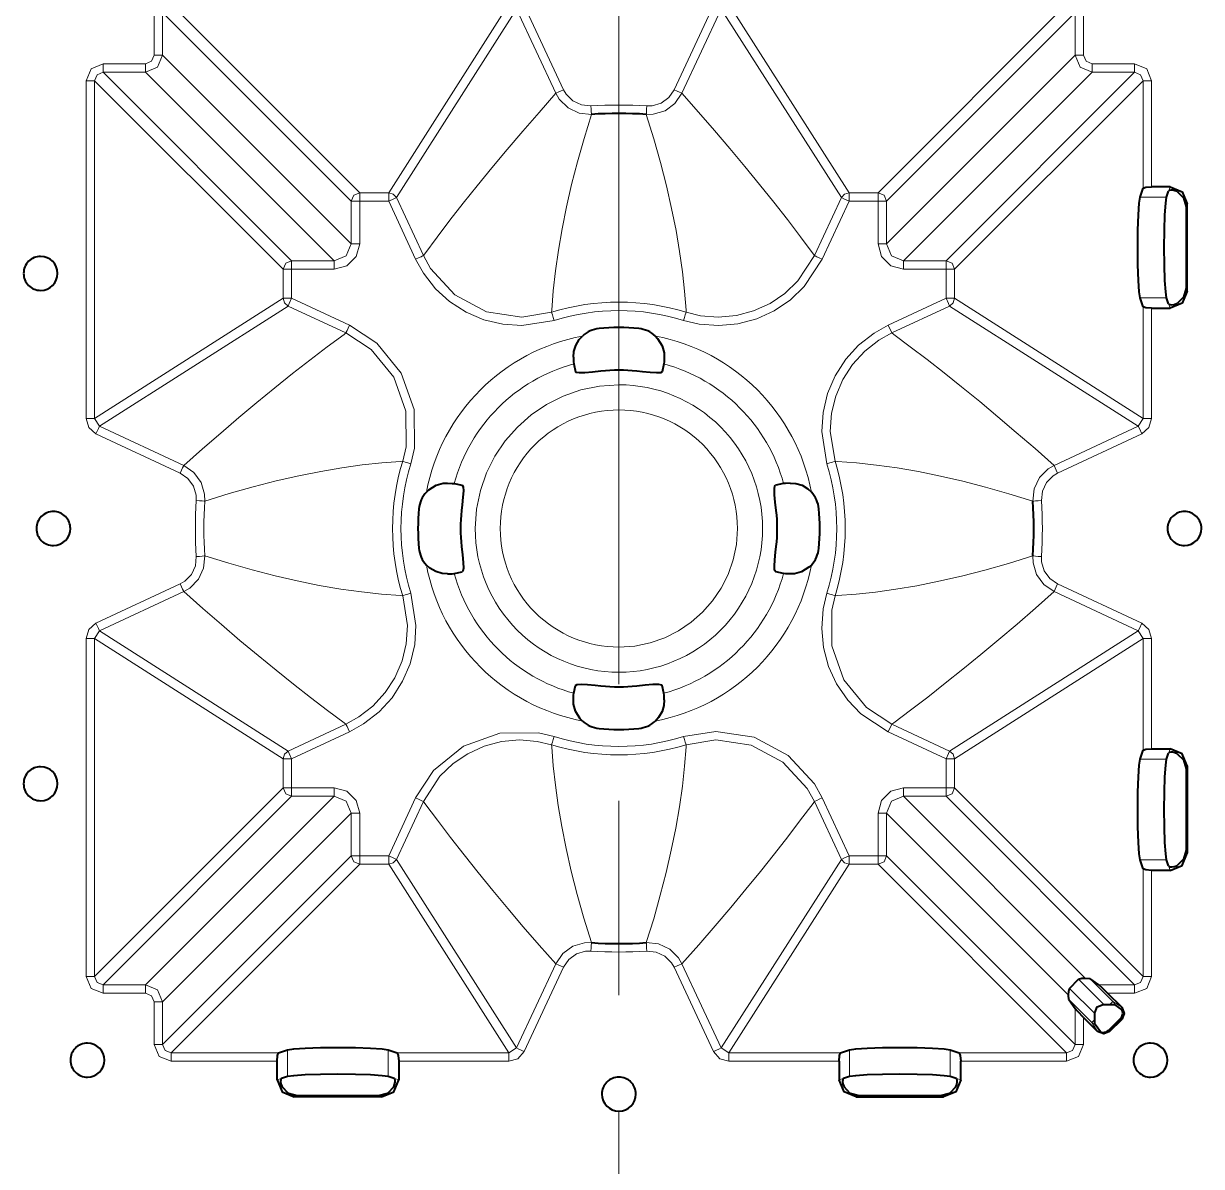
# Model space of a CAD drawing. Header units: millimetres. Extents: x 0 to 2941, y -405 to 1422.
# Drawn here: x 551.6 to 690.1, y 273.2 to 407.6 of the extents above; entities that cross this region are included whole.
import ezdxf

# ---------------------------------------------------------------- set-up
doc = ezdxf.new("R2010")
doc.units = ezdxf.units.MM
doc.layers.add('FINE', color=9, linetype='Continuous')
doc.layers.add('OUTLINE', color=7, linetype='Continuous')

msp = doc.modelspace()

# ---------------------------------------------------------------- linework, layer by layer
at = {"layer": 'FINE', "lineweight": 9}
for p, q in [((621.57, 467.03), (621.57, 329.89)), ((567.92, 408.84), (590.09, 386.67)), ((591.09, 387.67), (568.92, 409.84)), ((609.53, 409.26), (614.15, 399.36)), ((615.05, 399.78), (610.44, 409.68)), ((628.98, 399.36), (633.6, 409.26)), ((633.6, 409.26), (647.73, 387.09)), ((648.63, 387.67), (634.51, 409.84)), ((674.21, 409.84), (652.04, 387.67)), ((653.04, 386.67), (675.21, 408.84)), ((676.21, 403.83), (676.21, 408.84)), ((675.21, 403.83), (653.04, 381.66)), ((565.92, 402.84), (560.92, 402.84)), ((583.09, 379.66), (560.92, 401.84)), ((560.92, 401.84), (565.92, 401.84)), ((565.92, 401.84), (588.1, 379.66)), ((655.04, 379.66), (677.21, 401.84)), ((682.21, 401.84), (660.04, 379.66)), ((682.21, 402.84), (677.21, 402.84)), ((677.21, 401.84), (682.21, 401.84)), ((558.92, 400.84), (558.92, 361.13)), ((559.92, 400.84), (582.09, 378.67)), ((559.92, 361.13), (559.92, 400.84)), ((661.04, 378.67), (683.21, 400.84)), ((683.21, 400.84), (683.21, 388.22)), ((684.21, 388.38), (684.21, 400.84)), ((686.23, 387.9), (686.39, 388.38)), ((590.09, 381.66), (590.09, 386.67)), ((591.09, 387.67), (594.5, 387.67)), ((595.41, 387.09), (598.58, 380.28)), ((644.56, 380.28), (647.73, 387.09)), ((648.63, 386.67), (645.46, 379.86)), ((648.63, 387.67), (652.04, 387.67)), ((652.04, 386.67), (648.63, 386.67)), ((652.04, 381.66), (652.04, 386.67)), ((653.04, 386.67), (653.04, 381.66)), ((682.86, 387.14), (685.97, 387.14)), ((688.37, 386.37), (688.26, 386.02)), ((583.09, 379.66), (588.1, 379.66)), ((598.58, 380.28), (598.74, 380.5)), ((644.4, 380.5), (644.56, 380.28)), ((655.04, 379.66), (660.04, 379.66)), ((582.09, 375.26), (582.09, 378.67)), ((588.1, 378.67), (583.09, 378.67)), ((661.04, 378.67), (661.04, 375.26)), ((688.26, 376.44), (688.37, 376.09)), ((582.09, 375.26), (559.92, 361.13)), ((560.5, 360.23), (582.67, 374.35)), ((589.47, 371.18), (582.67, 374.35)), ((653.24, 372.08), (660.04, 375.26)), ((660.46, 374.35), (682.64, 360.23)), ((683.21, 361.13), (661.04, 375.26)), ((685.97, 375.32), (682.86, 375.32)), ((683.21, 374.25), (683.21, 361.13)), ((684.21, 361.13), (684.21, 374.08)), ((686.39, 374.08), (686.23, 374.56)), ((613.68, 373.86), (613.66, 373.61)), ((629.47, 373.61), (629.46, 373.86)), ((589.26, 371.02), (589.47, 371.18)), ((653.66, 371.18), (653.88, 371.02)), ((560.5, 360.23), (559.92, 361.13)), ((570.4, 355.61), (560.5, 360.23)), ((682.64, 360.23), (672.73, 355.61)), ((683.21, 361.13), (682.64, 360.23)), ((673.16, 354.7), (683.06, 359.32)), ((596.15, 356.09), (595.9, 356.08)), ((647.24, 356.08), (646.99, 356.09)), ((569.98, 341.68), (560.07, 337.06)), ((560.5, 336.15), (570.4, 340.77)), ((595.9, 340.3), (596.15, 340.29)), ((646.99, 340.29), (647.24, 340.3)), ((559.92, 335.25), (560.5, 336.15)), ((559.92, 335.25), (582.09, 321.12)), ((559.92, 295.54), (559.92, 335.25)), ((582.67, 322.03), (560.5, 336.15)), ((661.04, 321.12), (683.21, 335.25)), ((683.21, 335.25), (683.21, 322.13)), ((684.21, 322.3), (684.21, 335.25)), ((582.67, 322.03), (589.47, 325.2)), ((589.89, 324.3), (583.09, 321.12)), ((589.47, 325.2), (589.26, 325.36)), ((660.04, 321.12), (653.24, 324.3)), ((653.88, 325.36), (653.66, 325.2)), ((653.66, 325.2), (660.46, 322.03)), ((613.66, 322.77), (613.68, 322.52)), ((629.46, 322.52), (629.47, 322.77)), ((686.39, 322.3), (686.23, 321.82)), ((582.09, 317.71), (582.09, 321.12)), ((661.04, 321.12), (661.04, 317.71)), ((685.97, 321.06), (682.86, 321.06)), ((688.26, 319.94), (688.37, 320.29)), ((582.09, 317.71), (559.92, 295.54)), ((560.92, 294.54), (583.09, 316.72)), ((588.1, 316.72), (565.92, 294.54)), ((588.1, 316.72), (583.09, 316.72)), ((598.58, 316.1), (595.41, 309.29)), ((598.74, 315.88), (598.58, 316.1)), ((621.57, 316.17), (621.57, 293.31)), ((644.56, 316.1), (644.4, 315.88)), ((647.73, 309.29), (644.56, 316.1)), ((645.46, 316.52), (648.63, 309.71)), ((660.04, 316.72), (655.04, 316.72)), ((676.41, 295.34), (655.04, 316.72)), ((660.04, 316.72), (682.21, 294.54)), ((567.92, 292.55), (590.09, 314.72)), ((590.09, 309.71), (590.09, 314.72)), ((652.04, 309.71), (652.04, 314.72)), ((653.04, 314.72), (674.42, 293.34)), ((653.04, 314.72), (653.04, 309.71)), ((688.37, 310.01), (688.26, 310.36)), ((590.09, 309.71), (567.92, 287.54)), ((647.73, 309.29), (633.6, 287.12)), ((648.63, 309.71), (652.04, 309.71)), ((675.21, 287.54), (653.04, 309.71)), ((682.86, 309.24), (685.97, 309.24)), ((568.92, 286.54), (591.09, 308.72)), ((594.5, 308.72), (591.09, 308.72)), ((594.5, 308.72), (608.63, 286.54)), ((634.51, 286.54), (648.63, 308.72)), ((652.04, 308.72), (648.63, 308.72)), ((652.04, 308.72), (674.21, 286.54)), ((683.21, 308.17), (683.21, 295.54)), ((684.21, 295.54), (684.21, 308)), ((686.23, 308.48), (686.39, 308)), ((610.44, 286.7), (615.05, 296.6)), ((633.6, 287.12), (628.98, 297.02)), ((678.58, 292.24), (675.63, 295.2)), ((565.92, 294.54), (560.92, 294.54)), ((674.56, 294.13), (677.52, 291.17)), ((682.21, 294.54), (678.02, 294.54)), ((567.92, 287.54), (567.92, 292.55)), ((677.16, 290.11), (674.46, 292.81)), ((679.04, 293.55), (682.21, 293.55)), ((679.65, 292.59), (680.69, 291.9)), ((675.21, 291.74), (675.21, 287.54)), ((676.21, 287.54), (676.21, 290.72)), ((677.86, 289.07), (677.16, 290.11)), ((680.69, 290.48), (680.54, 290.58)), ((679.17, 289.22), (679.27, 289.07)), ((582.62, 286.9), (582.62, 283.79)), ((594.43, 283.79), (594.43, 286.9)), ((634.51, 286.54), (633.6, 287.12)), ((648.7, 283.79), (648.7, 286.9)), ((660.52, 286.9), (660.52, 283.79)), ((581.54, 286.54), (568.92, 286.54)), ((568.92, 285.55), (581.38, 285.55)), ((608.63, 286.54), (595.51, 286.54)), ((595.68, 285.55), (608.63, 285.55)), ((647.62, 286.54), (634.51, 286.54)), ((634.51, 285.55), (647.46, 285.55)), ((674.21, 286.54), (661.59, 286.54)), ((581.86, 283.53), (581.38, 283.37)), ((595.68, 283.37), (595.19, 283.53)), ((647.46, 283.37), (647.94, 283.53)), ((661.27, 283.53), (661.76, 283.37)), ((583.39, 281.39), (583.74, 281.5)), ((593.31, 281.5), (593.67, 281.39)), ((649.82, 281.5), (649.47, 281.39)), ((659.75, 281.39), (659.39, 281.5)), ((621.57, 279.6), (621.57, 256.74))]:
    msp.add_line(p, q, dxfattribs=at)
for points in [[(566.92, 408.84), (566.92, 403.83), (566.63, 403.13), (565.92, 402.84)], [(590.09, 381.66), (567.92, 403.83), (567.92, 408.84)], [(608.63, 409.84), (594.5, 387.67), (595.04, 387.51), (595.41, 387.09), (609.53, 409.26)], [(632.7, 409.68), (628.08, 399.78), (627.45, 398.86), (626.55, 398.21), (625.48, 397.89), (624.86, 397.87)], [(674.21, 409.84), (674.92, 409.55), (675.21, 408.84), (675.21, 403.83)], [(565.92, 401.84), (567.33, 402.42), (567.92, 403.83)], [(566.92, 403.83), (567.61, 403.83), (567.92, 403.83)], [(676.21, 403.83), (675.52, 403.83), (675.21, 403.83)], [(675.21, 403.83), (675.8, 402.42), (677.21, 401.84)], [(677.21, 402.84), (676.5, 403.13), (676.21, 403.83)], [(560.92, 402.84), (559.51, 402.25), (558.92, 400.84)], [(559.92, 400.84), (560.21, 401.55), (560.92, 401.84)], [(560.92, 402.84), (560.92, 402.15), (560.92, 401.84)], [(565.92, 402.84), (565.92, 402.15), (565.92, 401.84)], [(677.21, 402.84), (677.21, 402.15), (677.21, 401.84)], [(682.21, 402.84), (682.21, 402.15), (682.21, 401.84)], [(684.21, 400.84), (683.63, 402.25), (682.21, 402.84)], [(682.21, 401.84), (682.92, 401.55), (683.21, 400.84)], [(558.92, 400.84), (559.61, 400.84), (559.92, 400.84)], [(684.21, 400.84), (683.52, 400.84), (683.21, 400.84)], [(614.15, 399.36), (612.18, 397.12), (610.27, 394.92), (608.42, 392.75), (606.63, 390.61), (604.91, 388.5), (603.27, 386.45), (601.7, 384.44), (600.19, 382.46), (598.74, 380.5)], [(615.05, 399.78), (614.72, 399.62), (614.43, 399.49), (614.23, 399.4), (614.15, 399.36)], [(614.15, 399.36), (614.56, 398.66), (615.59, 397.64), (616.9, 397.02), (618.34, 396.88)], [(618.28, 397.87), (617.17, 397.99), (616.16, 398.46), (615.37, 399.24), (615.05, 399.78)], [(624.79, 396.88), (625.6, 396.9), (626.99, 397.31), (628.16, 398.17), (628.98, 399.36)], [(628.08, 399.78), (628.41, 399.62), (628.7, 399.49), (628.9, 399.4), (628.98, 399.36)], [(644.4, 380.5), (642.92, 382.49), (641.38, 384.51), (639.77, 386.57), (638.11, 388.65), (636.38, 390.76), (634.62, 392.87), (632.8, 395), (630.92, 397.16), (628.98, 399.36)], [(618.28, 397.87), (618.3, 397.5), (618.32, 397.19), (618.34, 396.97), (618.34, 396.88)], [(624.86, 397.87), (624.83, 397.5), (624.81, 397.19), (624.8, 396.97), (624.79, 396.88)], [(613.68, 373.86), (613.85, 376.12), (614.11, 378.47), (614.45, 380.9), (614.88, 383.41), (615.4, 386), (616, 388.62), (616.69, 391.3), (617.47, 394.06), (618.34, 396.88)], [(624.79, 396.88), (625.68, 394.01), (626.47, 391.21), (627.17, 388.47), (627.77, 385.82), (628.29, 383.23), (628.7, 380.77), (629.04, 378.38), (629.29, 376.08), (629.46, 373.86)], [(594.5, 386.67), (591.09, 386.67), (591.09, 381.66), (590.69, 380.16), (589.59, 379.07), (588.1, 378.67)], [(590.09, 386.67), (590.39, 387.37), (591.09, 387.67)], [(591.09, 386.67), (590.4, 386.67), (590.09, 386.67)], [(591.09, 386.67), (591.09, 387.35), (591.09, 387.67)], [(594.5, 386.67), (594.5, 387.35), (594.5, 387.67)], [(594.5, 386.67), (595.12, 386.96), (595.41, 387.09)], [(613.96, 372.66), (610.17, 372.05), (607.93, 372.2), (605.68, 372.74), (603.61, 373.62), (601.67, 374.87), (600.01, 376.39), (598.59, 378.21), (597.67, 379.86), (594.5, 386.67)], [(647.73, 387.09), (648.1, 387.51), (648.63, 387.67)], [(648.63, 386.67), (648.01, 386.96), (647.73, 387.09)], [(648.63, 386.67), (648.63, 387.35), (648.63, 387.67)], [(652.04, 386.67), (652.04, 387.35), (652.04, 387.67)], [(652.04, 387.67), (652.75, 387.37), (653.04, 386.67)], [(652.04, 386.67), (652.73, 386.67), (653.04, 386.67)], [(588.1, 379.66), (589.51, 380.25), (590.09, 381.66)], [(591.09, 381.66), (590.4, 381.66), (590.09, 381.66)], [(660.04, 375.26), (660.04, 378.67), (655.04, 378.67), (653.54, 379.07), (652.44, 380.16), (652.04, 381.66)], [(652.04, 381.66), (652.73, 381.66), (653.04, 381.66)], [(653.04, 381.66), (653.62, 380.25), (655.04, 379.66)], [(582.09, 378.67), (582.4, 378.67), (583.09, 378.67), (583.09, 379.35), (583.09, 379.66)], [(582.09, 378.67), (582.39, 379.37), (583.09, 379.66)], [(588.1, 378.67), (588.1, 379.35), (588.1, 379.66)], [(597.67, 379.86), (598.01, 380.02), (598.3, 380.15), (598.49, 380.25), (598.58, 380.28)], [(598.58, 380.28), (599.42, 378.76), (602.28, 375.66), (605.99, 373.68), (610.15, 373.05), (613.66, 373.61)], [(645.46, 379.86), (643.36, 376.65), (641.74, 375.09), (639.83, 373.79), (637.79, 372.85), (635.55, 372.25), (633.32, 372.05), (631.01, 372.22), (629.17, 372.66)], [(629.47, 373.61), (631.17, 373.21), (633.25, 373.04), (635.38, 373.24), (637.39, 373.77), (639.34, 374.66), (641.07, 375.83), (642.61, 377.31), (644.56, 380.28)], [(645.46, 379.86), (645.13, 380.02), (644.84, 380.15), (644.64, 380.25), (644.56, 380.28)], [(655.04, 378.67), (655.04, 379.35), (655.04, 379.66)], [(660.04, 378.67), (660.04, 379.35), (660.04, 379.66)], [(660.04, 379.66), (660.75, 379.37), (661.04, 378.67)], [(583.09, 378.67), (583.09, 375.26), (589.89, 372.08)], [(660.04, 378.67), (660.73, 378.67), (661.04, 378.67)], [(582.09, 375.26), (582.4, 375.26), (583.09, 375.26)], [(582.67, 374.35), (582.25, 374.72), (582.09, 375.26)], [(582.67, 374.35), (582.8, 374.63), (583.09, 375.26)], [(661.04, 375.26), (660.88, 374.72), (660.46, 374.35), (653.66, 371.18)], [(660.04, 375.26), (660.33, 374.63), (660.46, 374.35)], [(660.04, 375.26), (660.73, 375.26), (661.04, 375.26)], [(613.96, 372.66), (613.85, 373.01), (613.76, 373.31), (613.69, 373.52), (613.66, 373.61)], [(629.17, 372.66), (629.28, 373.01), (629.38, 373.31), (629.44, 373.52), (629.47, 373.61)], [(589.47, 371.18), (589.51, 371.26), (589.6, 371.46), (589.74, 371.75), (589.89, 372.08)], [(589.89, 372.08), (593.11, 369.99), (595.97, 366.46), (597.5, 362.18), (597.53, 357.63), (597.1, 355.8)], [(646.03, 355.8), (645.42, 359.58), (645.57, 361.83), (646.11, 364.08), (646.99, 366.15), (648.25, 368.09), (649.76, 369.75), (651.59, 371.17), (653.24, 372.08)], [(653.24, 372.08), (653.39, 371.75), (653.53, 371.46), (653.62, 371.26), (653.66, 371.18)], [(589.26, 371.02), (587.27, 369.54), (585.24, 368), (583.19, 366.4), (581.11, 364.73), (579, 363), (576.89, 361.24), (574.76, 359.42), (572.59, 357.55), (570.4, 355.61)], [(596.15, 356.09), (596.55, 357.79), (596.52, 362), (595.1, 365.97), (592.45, 369.24), (589.47, 371.18)], [(653.66, 371.18), (652.13, 370.33), (650.49, 369.06), (649.04, 367.48), (647.9, 365.73), (647.06, 363.77), (646.57, 361.74), (646.42, 359.6), (646.99, 356.09)], [(672.73, 355.61), (670.5, 357.58), (668.3, 359.49), (666.13, 361.34), (663.99, 363.13), (661.87, 364.85), (659.83, 366.48), (657.82, 368.06), (655.83, 369.57), (653.88, 371.02)], [(558.92, 361.13), (559.61, 361.13), (559.92, 361.13)], [(558.92, 361.13), (559.23, 360.06), (560.07, 359.32)], [(560.5, 360.23), (560.36, 359.94), (560.07, 359.32)], [(683.06, 359.32), (682.77, 359.94), (682.64, 360.23)], [(683.06, 359.32), (683.9, 360.06), (684.21, 361.13)], [(684.21, 361.13), (683.52, 361.13), (683.21, 361.13)], [(560.07, 359.32), (569.98, 354.7), (570.89, 354.07), (571.55, 353.17), (571.87, 352.1), (571.88, 351.48)], [(572.88, 351.41), (575.75, 352.3), (578.55, 353.09), (581.28, 353.79), (583.94, 354.39), (586.53, 354.91), (588.99, 355.33), (591.37, 355.66), (593.68, 355.91), (595.9, 356.08)], [(596.15, 356.09), (596.23, 356.07), (596.44, 356), (596.75, 355.91), (597.1, 355.8)], [(646.03, 355.8), (646.39, 355.91), (646.69, 356), (646.9, 356.07), (646.99, 356.09)], [(647.24, 356.08), (649.5, 355.91), (651.85, 355.65), (654.28, 355.31), (656.79, 354.88), (659.38, 354.35), (662, 353.75), (664.68, 353.06), (667.43, 352.28), (670.25, 351.41)], [(570.4, 355.61), (570.36, 355.53), (570.27, 355.33), (570.13, 355.04), (569.98, 354.7)], [(572.88, 351.41), (572.86, 352.23), (572.44, 353.61), (571.59, 354.78), (570.4, 355.61)], [(672.73, 355.61), (672.03, 355.2), (671.02, 354.17), (670.4, 352.86), (670.25, 351.41)], [(671.25, 351.48), (671.36, 352.59), (671.84, 353.59), (672.62, 354.39), (673.16, 354.7)], [(673.16, 354.7), (673, 355.04), (672.86, 355.33), (672.77, 355.53), (672.73, 355.61)], [(572.88, 351.41), (572.79, 351.42), (572.57, 351.44), (572.25, 351.46), (571.88, 351.48)], [(671.25, 351.48), (670.88, 351.46), (670.56, 351.44), (670.34, 351.42), (670.25, 351.41)], [(571.88, 344.9), (571.77, 343.79), (571.3, 342.79), (570.52, 341.99), (569.98, 341.68)], [(570.4, 340.77), (571.1, 341.18), (572.12, 342.22), (572.73, 343.53), (572.88, 344.97)], [(572.88, 344.97), (572.79, 344.96), (572.57, 344.95), (572.25, 344.92), (571.88, 344.9)], [(595.9, 340.3), (593.64, 340.48), (591.29, 340.73), (588.86, 341.07), (586.34, 341.51), (583.75, 342.03), (581.14, 342.63), (578.45, 343.32), (575.7, 344.1), (572.88, 344.97)], [(670.25, 344.97), (667.38, 344.08), (664.58, 343.29), (661.85, 342.59), (659.19, 341.99), (656.61, 341.47), (654.14, 341.05), (651.76, 340.72), (649.46, 340.47), (647.24, 340.3)], [(671.25, 344.9), (670.88, 344.92), (670.56, 344.95), (670.34, 344.96), (670.25, 344.97)], [(670.25, 344.97), (670.28, 344.15), (670.69, 342.77), (671.54, 341.6), (672.73, 340.77)], [(683.06, 337.06), (673.16, 341.68), (672.24, 342.31), (671.59, 343.21), (671.27, 344.28), (671.25, 344.9)], [(570.4, 340.77), (570.36, 340.86), (570.27, 341.05), (570.13, 341.34), (569.98, 341.68)], [(570.4, 340.77), (572.63, 338.8), (574.83, 336.89), (577.01, 335.04), (579.15, 333.25), (581.26, 331.53), (583.3, 329.9), (585.32, 328.33), (587.3, 326.81), (589.26, 325.36)], [(653.88, 325.36), (655.87, 326.84), (657.89, 328.38), (659.94, 329.99), (662.02, 331.65), (664.14, 333.38), (666.24, 335.14), (668.38, 336.96), (670.54, 338.83), (672.73, 340.77)], [(673.16, 341.68), (673, 341.34), (672.86, 341.05), (672.77, 340.86), (672.73, 340.77)], [(672.73, 340.77), (682.64, 336.15), (683.21, 335.25)], [(589.47, 325.2), (591, 326.05), (592.65, 327.32), (594.1, 328.9), (595.23, 330.65), (596.07, 332.62), (596.56, 334.64), (596.71, 336.78), (596.15, 340.29)], [(597.1, 340.58), (597.71, 336.8), (597.56, 334.55), (597.02, 332.3), (596.14, 330.23), (594.89, 328.29), (593.37, 326.63), (591.54, 325.21), (589.89, 324.3)], [(596.15, 340.29), (596.23, 340.31), (596.44, 340.38), (596.75, 340.47), (597.1, 340.58)], [(653.24, 324.3), (650.03, 326.39), (648.47, 328.01), (647.16, 329.93), (646.23, 331.97), (645.63, 334.2), (645.42, 336.44), (645.6, 338.75), (646.03, 340.58)], [(646.03, 340.58), (646.39, 340.47), (646.69, 340.38), (646.9, 340.31), (646.99, 340.29)], [(646.99, 340.29), (646.59, 338.59), (646.61, 334.38), (648.03, 330.41), (650.69, 327.14), (653.66, 325.2)], [(560.07, 337.06), (559.23, 336.32), (558.92, 335.25)], [(560.5, 336.15), (560.36, 336.44), (560.07, 337.06)], [(683.06, 337.06), (682.77, 336.44), (682.64, 336.15)], [(684.21, 335.25), (683.9, 336.32), (683.06, 337.06)], [(559.92, 335.25), (559.61, 335.25), (558.92, 335.25)], [(558.92, 335.25), (558.92, 295.54), (559.51, 294.13), (560.92, 293.55)], [(682.64, 336.15), (660.46, 322.03), (660.88, 321.66), (661.04, 321.12)], [(684.21, 335.25), (683.52, 335.25), (683.21, 335.25)], [(589.47, 325.2), (589.51, 325.12), (589.6, 324.92), (589.74, 324.63), (589.89, 324.3)], [(594.5, 309.71), (597.67, 316.52), (599.77, 319.73), (603.3, 322.59), (607.58, 324.13), (612.12, 324.16), (613.96, 323.72)], [(629.17, 323.72), (632.96, 324.33), (637.46, 323.65), (641.47, 321.51), (644.55, 318.17), (645.46, 316.52)], [(653.24, 324.3), (653.39, 324.63), (653.53, 324.92), (653.62, 325.12), (653.66, 325.2)], [(613.66, 322.77), (611.96, 323.17), (609.89, 323.34), (607.75, 323.14), (605.74, 322.61), (603.79, 321.72), (602.07, 320.56), (600.52, 319.07), (598.58, 316.1)], [(613.66, 322.77), (613.69, 322.86), (613.76, 323.07), (613.85, 323.37), (613.96, 323.72)], [(629.47, 322.77), (629.44, 322.86), (629.38, 323.07), (629.28, 323.37), (629.17, 323.72)], [(644.56, 316.1), (643.71, 317.62), (640.86, 320.72), (637.14, 322.7), (632.98, 323.33), (629.47, 322.77)], [(582.09, 321.12), (582.25, 321.66), (582.67, 322.03)], [(582.67, 322.03), (582.8, 321.75), (583.09, 321.12)], [(618.34, 299.5), (617.46, 302.37), (616.67, 305.17), (615.97, 307.91), (615.36, 310.57), (614.85, 313.15), (614.43, 315.61), (614.1, 318), (613.85, 320.3), (613.68, 322.52)], [(629.46, 322.52), (629.28, 320.26), (629.03, 317.91), (628.68, 315.48), (628.25, 312.97), (627.73, 310.38), (627.13, 307.76), (626.44, 305.08), (625.66, 302.32), (624.79, 299.5)], [(660.04, 321.12), (660.33, 321.75), (660.46, 322.03)], [(582.09, 321.12), (582.4, 321.12), (583.09, 321.12)], [(583.09, 321.12), (583.09, 317.71), (588.1, 317.71)], [(655.04, 317.71), (660.04, 317.71), (660.04, 321.12)], [(660.04, 321.12), (660.73, 321.12), (661.04, 321.12)], [(582.09, 317.71), (582.4, 317.71), (583.09, 317.71)], [(583.09, 316.72), (582.39, 317.01), (582.09, 317.71)], [(583.09, 316.72), (583.09, 317.03), (583.09, 317.71)], [(588.1, 317.71), (589.59, 317.31), (590.69, 316.22), (591.09, 314.72)], [(588.1, 316.72), (588.1, 317.03), (588.1, 317.71)], [(652.04, 314.72), (652.44, 316.22), (653.54, 317.31), (655.04, 317.71)], [(655.04, 316.72), (655.04, 317.03), (655.04, 317.71)], [(660.04, 316.72), (660.04, 317.03), (660.04, 317.71)], [(660.04, 317.71), (660.73, 317.71), (661.04, 317.71)], [(683.21, 295.54), (661.04, 317.71), (660.75, 317.01), (660.04, 316.72)], [(590.09, 314.72), (589.51, 316.13), (588.1, 316.72)], [(598.58, 316.1), (598.49, 316.14), (598.3, 316.23), (598.01, 316.36), (597.67, 316.52)], [(598.74, 315.88), (600.22, 313.89), (601.76, 311.87), (603.36, 309.82), (605.03, 307.73), (606.76, 305.62), (608.51, 303.51), (610.33, 301.38), (612.21, 299.22), (614.15, 297.02)], [(628.98, 297.02), (630.96, 299.26), (632.87, 301.46), (634.72, 303.63), (636.5, 305.77), (638.23, 307.88), (639.86, 309.93), (641.43, 311.94), (642.94, 313.93), (644.4, 315.88)], [(644.56, 316.1), (644.64, 316.14), (644.84, 316.23), (645.13, 316.36), (645.46, 316.52)], [(655.04, 316.72), (653.62, 316.13), (653.04, 314.72)], [(590.09, 314.72), (590.4, 314.72), (591.09, 314.72)], [(591.09, 314.72), (591.09, 309.71), (594.5, 309.71)], [(653.04, 314.72), (652.73, 314.72), (652.04, 314.72)], [(590.09, 309.71), (590.4, 309.71), (591.09, 309.71)], [(591.09, 308.72), (590.39, 309.01), (590.09, 309.71)], [(591.09, 308.72), (591.09, 309.03), (591.09, 309.71)], [(595.41, 309.29), (595.12, 309.42), (594.5, 309.71)], [(594.5, 308.72), (594.5, 309.03), (594.5, 309.71)], [(609.53, 287.12), (595.41, 309.29), (595.04, 308.87), (594.5, 308.72)], [(647.73, 309.29), (648.01, 309.42), (648.63, 309.71)], [(648.63, 308.72), (648.1, 308.87), (647.73, 309.29)], [(648.63, 308.72), (648.63, 309.03), (648.63, 309.71)], [(652.04, 308.72), (652.04, 309.03), (652.04, 309.71)], [(653.04, 309.71), (652.73, 309.71), (652.04, 309.71)], [(653.04, 309.71), (652.75, 309.01), (652.04, 308.72)], [(618.34, 299.5), (617.53, 299.48), (616.14, 299.07), (614.97, 298.21), (614.15, 297.02)], [(618.34, 299.5), (618.34, 299.41), (618.32, 299.19), (618.3, 298.88), (618.28, 298.51)], [(624.79, 299.5), (624.8, 299.41), (624.81, 299.19), (624.83, 298.88), (624.86, 298.51)], [(628.98, 297.02), (628.57, 297.72), (627.54, 298.74), (626.23, 299.36), (624.79, 299.5)], [(615.05, 296.6), (615.69, 297.52), (616.59, 298.17), (617.65, 298.49), (618.28, 298.51)], [(624.86, 298.51), (625.96, 298.39), (626.97, 297.92), (627.76, 297.14), (628.08, 296.6)], [(614.15, 297.02), (609.53, 287.12), (608.63, 286.54)], [(614.15, 297.02), (614.23, 296.99), (614.43, 296.89), (614.72, 296.76), (615.05, 296.6)], [(628.98, 297.02), (628.9, 296.99), (628.7, 296.89), (628.41, 296.76), (628.08, 296.6)], [(628.08, 296.6), (632.7, 286.7), (633.43, 285.86), (634.51, 285.55)], [(559.92, 295.54), (559.61, 295.54), (558.92, 295.54)], [(560.92, 294.54), (560.21, 294.83), (559.92, 295.54)], [(676.94, 295.3), (679.65, 292.59), (679.79, 292.41), (679.89, 292.19)], [(683.21, 295.54), (682.92, 294.83), (682.21, 294.54)], [(682.21, 293.55), (683.63, 294.13), (684.21, 295.54)], [(684.21, 295.54), (683.52, 295.54), (683.21, 295.54)], [(560.92, 294.54), (560.92, 294.23), (560.92, 293.55)], [(565.92, 294.54), (565.92, 294.23), (565.92, 293.55)], [(567.92, 292.55), (567.33, 293.96), (565.92, 294.54)], [(682.21, 293.55), (682.21, 294.23), (682.21, 294.54)], [(560.92, 293.55), (565.92, 293.55), (566.63, 293.25), (566.92, 292.55)], [(567.92, 292.55), (567.61, 292.55), (566.92, 292.55)], [(566.92, 292.55), (566.92, 287.54), (567.51, 286.13), (568.92, 285.55)], [(679.65, 292.59), (679.55, 292.49), (679.29, 292.23)], [(677.52, 290.47), (677.26, 290.21), (677.16, 290.11)], [(677.16, 290.11), (677.35, 289.96), (677.57, 289.87)], [(567.92, 287.54), (567.61, 287.54), (566.92, 287.54)], [(568.92, 286.54), (568.21, 286.83), (567.92, 287.54)], [(608.63, 285.55), (609.7, 285.86), (610.44, 286.7)], [(609.53, 287.12), (609.81, 286.99), (610.44, 286.7)], [(633.6, 287.12), (633.32, 286.99), (632.7, 286.7)], [(661.76, 285.55), (674.21, 285.55), (675.63, 286.13), (676.21, 287.54)], [(675.21, 287.54), (674.92, 286.83), (674.21, 286.54)], [(675.21, 287.54), (675.52, 287.54), (676.21, 287.54)], [(568.92, 286.54), (568.92, 286.23), (568.92, 285.55)], [(608.63, 286.54), (608.63, 286.23), (608.63, 285.55)], [(634.51, 286.54), (634.51, 286.23), (634.51, 285.55)], [(674.21, 286.54), (674.21, 286.23), (674.21, 285.55)]]:
    msp.add_lwpolyline(points, dxfattribs=at)
for points in [[(624.86, 397.87, 0.033061), (618.28, 397.87)], [(629.47, 373.61, 0.151877), (613.66, 373.61)], [(629.17, 372.66, 0.151862), (613.96, 372.66)], [(617.28, 370.82, 0.308302), (598.93, 352.48)], [(644.2, 352.48, 0.308303), (625.86, 370.82)], [(616.28, 367.56, 0.26541), (602.2, 353.48)], [(640.94, 353.48, 0.265422), (626.86, 367.56)], [(596.15, 356.09, 0.151875), (596.15, 340.29)], [(646.99, 340.29, 0.151867), (646.99, 356.09)], [(597.1, 355.8, 0.151883), (597.1, 340.58)], [(646.03, 340.58, 0.151883), (646.03, 355.8)], [(571.88, 351.48, 0.0331), (571.88, 344.9)], [(572.88, 351.41, 0.033094), (572.88, 344.97)], [(671.25, 344.9, 0.033081), (671.25, 351.48)], [(598.93, 343.9, 0.308299), (617.28, 325.56)], [(625.86, 325.56, 0.308305), (644.2, 343.9)], [(602.2, 342.9, 0.265416), (616.28, 328.82)], [(626.86, 328.82, 0.265424), (640.94, 342.9)], [(613.66, 322.77, 0.151877), (629.47, 322.77)], [(613.96, 323.72, 0.151867), (629.17, 323.72)], [(618.28, 298.51, 0.0331), (624.86, 298.51)]]:
    msp.add_lwpolyline(points, format="xyb", dxfattribs=at)
for points in [[(604.67, 348.19, 0.414214), (621.57, 331.29, 0.414214), (638.47, 348.19, 0.414214), (621.57, 365.09), (619.29, 364.93), (617.1, 364.48), (615.02, 363.75), (613.07, 362.77), (611.27, 361.55), (609.64, 360.12), (608.21, 358.49), (606.99, 356.69), (606, 354.74), (605.28, 352.66), (604.82, 350.47)], [(635.51, 348.19, 0.414215), (621.57, 362.14, 0.414215), (607.62, 348.19, 0.414215), (621.57, 334.25), (623.45, 334.37), (625.26, 334.75), (626.97, 335.35), (628.58, 336.16), (630.07, 337.17), (631.41, 338.35), (632.59, 339.69), (633.6, 341.18), (634.41, 342.78), (635.01, 344.5), (635.38, 346.31)]]:
    msp.add_lwpolyline(points, format="xyb", close=True, dxfattribs=at)
at = {"layer": 'OUTLINE', "lineweight": 40}
for p, q in [((682.86, 387.14), (683.21, 388.22)), ((686.39, 388.38), (684.21, 388.38)), ((685.97, 387.14), (686.2, 387.86)), ((686.23, 387.9), (686.2, 387.86)), ((688.37, 376.09), (688.37, 386.37)), ((683.21, 374.25), (682.86, 375.32)), ((684.21, 374.08), (686.39, 374.08)), ((686.2, 374.6), (685.97, 375.32)), ((686.2, 374.6), (686.23, 374.56)), ((616.28, 367.56), (616.47, 366.63)), ((626.86, 367.56), (626.67, 366.63)), ((640.94, 353.48), (640.01, 353.29)), ((602.2, 342.9), (603.13, 343.09)), ((616.28, 328.82), (616.47, 329.75)), ((626.86, 328.82), (626.67, 329.75)), ((682.86, 321.06), (683.21, 322.13)), ((684.21, 322.3), (686.39, 322.3)), ((685.97, 321.06), (686.2, 321.78)), ((686.23, 321.82), (686.2, 321.78)), ((688.26, 319.94), (688.26, 310.36)), ((688.37, 320.29), (688.37, 310.01)), ((683.21, 308.17), (682.86, 309.24)), ((686.2, 308.52), (685.97, 309.24)), ((686.39, 308), (684.21, 308)), ((686.2, 308.52), (686.23, 308.48)), ((676.41, 295.34), (676.94, 295.3)), ((678.02, 294.54), (676.94, 295.3)), ((674.46, 292.81), (674.42, 293.34)), ((674.46, 292.81), (675.21, 291.74)), ((680.69, 291.9), (679.04, 293.55)), ((677.52, 291.17), (677.52, 291.24)), ((677.52, 290.47), (677.52, 291.17)), ((679.89, 292.19), (680.74, 291.56)), ((676.21, 290.72), (677.86, 289.07)), ((678.2, 289.02), (677.57, 289.87)), ((679.2, 289.24), (680.51, 290.56)), ((679.27, 289.07), (680.69, 290.48)), ((679.17, 289.22), (679.2, 289.24)), ((581.54, 286.54), (582.62, 286.9)), ((594.43, 286.9), (595.51, 286.54)), ((647.62, 286.54), (648.7, 286.9)), ((660.52, 286.9), (661.59, 286.54)), ((581.38, 283.37), (581.38, 285.55)), ((595.68, 285.55), (595.68, 283.37)), ((647.46, 285.55), (647.46, 283.37)), ((661.76, 283.37), (661.76, 285.55)), ((581.89, 283.56), (581.86, 283.53)), ((594.43, 283.79), (595.16, 283.56)), ((595.19, 283.53), (595.16, 283.56)), ((647.98, 283.56), (647.94, 283.53)), ((660.52, 283.79), (661.24, 283.56)), ((661.27, 283.53), (661.24, 283.56)), ((593.67, 281.39), (583.39, 281.39)), ((593.31, 281.5), (583.74, 281.5)), ((649.47, 281.39), (659.75, 281.39))]:
    msp.add_line(p, q, dxfattribs=at)
for points in [[(624.79, 396.88, 0.033056), (618.34, 396.88)], [(619.23, 371.7, 0.163058), (617.28, 370.82)], [(625.86, 370.82, 0.163027), (623.9, 371.7, 0.049495), (619.23, 371.7)], [(623.67, 366.69, 0.056644), (619.46, 366.69)], [(598.93, 352.48, 0.163034), (598.06, 350.52)], [(645.08, 350.52, 0.163048), (644.2, 352.48)], [(598.06, 350.52, 0.049551), (598.06, 345.86)], [(644.2, 343.9, 0.16297), (645.08, 345.86, 0.049495), (645.08, 350.52)], [(670.25, 344.97, 0.033056), (670.25, 351.41)], [(603.06, 350.29, 0.05664), (603.06, 346.09)], [(640.07, 346.09, 0.05664), (640.07, 350.29)], [(598.06, 345.86, 0.163031), (598.93, 343.9)], [(619.46, 329.69, 0.056705), (623.67, 329.69), (624.66, 329.8), (625.55, 329.88), (626.22, 329.9), (626.59, 329.83), (626.67, 329.75)], [(617.28, 325.56, 0.162976), (619.23, 324.68)], [(623.9, 324.68, 0.163021), (625.86, 325.56)], [(619.23, 324.68, 0.049501), (623.9, 324.68)], [(618.34, 299.5, 0.033096), (624.79, 299.5)]]:
    msp.add_lwpolyline(points, format="xyb", dxfattribs=at)
for points in [[(683.21, 388.22), (683.52, 388.33), (684.21, 388.38)], [(687.2, 387.8), (686.93, 387.91), (686.67, 387.96), (686.45, 387.96), (686.29, 387.93), (686.23, 387.9)], [(686.39, 388.38), (687.79, 387.79), (688.37, 386.37)], [(682.86, 375.32), (682.75, 376.03), (682.66, 377.37), (682.6, 379.18), (682.58, 381.23), (682.6, 383.28), (682.66, 385.09), (682.75, 386.43), (682.86, 387.14)], [(685.97, 375.32), (685.86, 376.03), (685.77, 377.37), (685.71, 379.18), (685.69, 381.23), (685.71, 383.28), (685.77, 385.09), (685.86, 386.43), (685.97, 387.14)], [(687.2, 387.8), (687.97, 387.06), (688.26, 386.02)], [(688.26, 386.02), (688.26, 376.44), (687.97, 375.4), (687.2, 374.66)], [(688.37, 376.09), (687.79, 374.67), (686.39, 374.08)], [(684.21, 374.08), (683.52, 374.13), (683.21, 374.25)], [(686.23, 374.56), (686.37, 374.52), (686.59, 374.5), (686.86, 374.53), (687.13, 374.63), (687.2, 374.66)], [(616.22, 368.34), (616.27, 368.99), (616.49, 369.72), (616.9, 370.41), (617.28, 370.82)], [(625.86, 370.82), (626.12, 370.55), (626.67, 369.66), (626.89, 368.84), (626.91, 368.34)], [(616.22, 368.34), (616.25, 367.79), (616.28, 367.56)], [(626.91, 368.34), (626.88, 367.79), (626.86, 367.56)], [(619.46, 366.69), (618.47, 366.58), (617.58, 366.5), (616.92, 366.48), (616.54, 366.55), (616.47, 366.63)], [(626.67, 366.63), (626.48, 366.51), (625.99, 366.48), (625.26, 366.52), (624.35, 366.62), (623.67, 366.69)], [(598.93, 352.48), (599.21, 352.75), (600.1, 353.29), (600.92, 353.51), (601.42, 353.53), (601.97, 353.5), (602.2, 353.48)], [(602.2, 353.48), (603.13, 353.29), (603.25, 353.1), (603.28, 352.61), (603.23, 351.88), (603.14, 350.97), (603.06, 350.29)], [(640.07, 350.29), (639.96, 351.29), (639.88, 352.17), (639.86, 352.84), (639.92, 353.22), (640.01, 353.29)], [(641.72, 353.53), (641.16, 353.5), (640.94, 353.48)], [(641.72, 353.53), (642.37, 353.49), (643.1, 353.27), (643.79, 352.86), (644.2, 352.48)], [(603.06, 346.09), (603.17, 345.09), (603.26, 344.21), (603.28, 343.54), (603.21, 343.17), (603.13, 343.09)], [(640.94, 342.9), (640.01, 343.09), (639.88, 343.28), (639.85, 343.77), (639.9, 344.5), (639.99, 345.41), (640.07, 346.09)], [(601.42, 342.85), (600.77, 342.89), (600.04, 343.12), (599.35, 343.52), (598.93, 343.9)], [(644.2, 343.9), (643.92, 343.64), (643.03, 343.09), (642.22, 342.87), (641.72, 342.85)], [(601.42, 342.85), (601.97, 342.88), (602.2, 342.9)], [(641.72, 342.85), (641.16, 342.88), (640.94, 342.9)], [(616.47, 329.75), (616.66, 329.87), (617.14, 329.9), (617.87, 329.86), (618.79, 329.76), (619.46, 329.69)], [(617.28, 325.56), (617.01, 325.83), (616.46, 326.72), (616.25, 327.54), (616.22, 328.04), (616.25, 328.6), (616.28, 328.82)], [(626.91, 328.04), (626.88, 328.6), (626.86, 328.82)], [(626.91, 328.04), (626.86, 327.39), (626.64, 326.66), (626.23, 325.97), (625.86, 325.56)], [(683.21, 322.13), (683.52, 322.25), (684.21, 322.3)], [(687.2, 321.72), (686.93, 321.83), (686.67, 321.88), (686.45, 321.88), (686.29, 321.84), (686.23, 321.82)], [(688.37, 320.29), (687.79, 321.71), (686.39, 322.3)], [(687.2, 321.72), (687.97, 320.98), (688.26, 319.94)], [(682.86, 309.24), (682.75, 309.95), (682.66, 311.29), (682.6, 313.1), (682.58, 315.15), (682.6, 317.2), (682.66, 319.01), (682.75, 320.35), (682.86, 321.06)], [(685.97, 309.24), (685.86, 309.95), (685.77, 311.29), (685.71, 313.1), (685.69, 315.15), (685.71, 317.2), (685.77, 319.01), (685.86, 320.35), (685.97, 321.06)], [(688.26, 310.36), (687.97, 309.32), (687.2, 308.58)], [(686.39, 308), (687.79, 308.59), (688.37, 310.01)], [(684.21, 308), (683.52, 308.05), (683.21, 308.17)], [(686.23, 308.48), (686.37, 308.43), (686.59, 308.42), (686.86, 308.45), (687.13, 308.55), (687.2, 308.58)], [(674.42, 293.34), (674.46, 293.81), (674.56, 294.13), (675.63, 295.2), (675.99, 295.31), (676.41, 295.34)], [(678.02, 294.54), (678.35, 294.23), (679.04, 293.55)], [(677.52, 291.24), (677.81, 291.95), (678.51, 292.24)], [(678.51, 292.24), (678.58, 292.24), (679.29, 292.23), (679.71, 292.22), (679.89, 292.19)], [(676.21, 290.72), (675.52, 291.41), (675.21, 291.74)], [(680.51, 290.56), (680.54, 290.58), (680.69, 290.78), (680.78, 291.01), (680.81, 291.21), (680.8, 291.38), (680.76, 291.51), (680.74, 291.56)], [(680.69, 291.9), (680.98, 291.19), (680.69, 290.48)], [(677.57, 289.87), (677.54, 290.05), (677.52, 290.47)], [(679.27, 289.07), (678.57, 288.78), (677.86, 289.07)], [(678.2, 289.02), (678.28, 288.98), (678.46, 288.95), (678.67, 288.96), (678.91, 289.03), (679.11, 289.16), (679.17, 289.22)], [(582.62, 286.9), (583.33, 287.01), (584.67, 287.1), (586.47, 287.16), (588.53, 287.18), (590.58, 287.16), (592.38, 287.1), (593.72, 287.01), (594.43, 286.9)], [(648.7, 286.9), (649.41, 287.01), (650.75, 287.1), (652.55, 287.16), (654.61, 287.18), (656.66, 287.16), (658.46, 287.1), (659.8, 287.01), (660.52, 286.9)], [(581.38, 285.55), (581.42, 286.23), (581.54, 286.54)], [(595.51, 286.54), (595.63, 286.23), (595.68, 285.55)], [(647.46, 285.55), (647.5, 286.23), (647.62, 286.54)], [(661.59, 286.54), (661.71, 286.23), (661.76, 285.55)], [(581.89, 283.56), (582.62, 283.79), (583.33, 283.9), (584.67, 283.99), (586.47, 284.05), (588.53, 284.07), (590.58, 284.05), (592.38, 283.99), (593.72, 283.9), (594.43, 283.79)], [(647.98, 283.56), (648.7, 283.79), (649.41, 283.9), (650.75, 283.99), (652.55, 284.05), (654.61, 284.07), (656.66, 284.05), (658.46, 283.99), (659.8, 283.9), (660.52, 283.79)], [(581.38, 283.37), (581.96, 281.97), (583.39, 281.39)], [(581.86, 283.53), (581.81, 283.39), (581.79, 283.16), (581.83, 282.89), (581.92, 282.63), (581.96, 282.56)], [(583.74, 281.5), (582.7, 281.78), (581.96, 282.56)], [(595.09, 282.56), (594.35, 281.78), (593.31, 281.5)], [(593.67, 281.39), (595.09, 281.97), (595.68, 283.37)], [(595.09, 282.56), (595.2, 282.83), (595.26, 283.09), (595.25, 283.31), (595.22, 283.47), (595.19, 283.53)], [(649.47, 281.39), (648.04, 281.97), (647.46, 283.37)], [(647.94, 283.53), (647.89, 283.39), (647.87, 283.16), (647.91, 282.89), (648, 282.63), (648.04, 282.56)], [(659.39, 281.5), (649.82, 281.5), (648.78, 281.78), (648.04, 282.56)], [(661.17, 282.56), (660.44, 281.78), (659.39, 281.5)], [(661.76, 283.37), (661.17, 281.97), (659.75, 281.39)], [(661.17, 282.56), (661.29, 282.83), (661.34, 283.09), (661.34, 283.31), (661.3, 283.47), (661.27, 283.53)]]:
    msp.add_lwpolyline(points, dxfattribs=at)
for points in [[(551.57, 378.19, 0.414226), (553.57, 376.19, 0.414201), (555.57, 378.19, 0.414201), (553.57, 380.19, 0.414226)], [(557.07, 348.19, 0.414214), (555.07, 350.19, 0.414226), (553.07, 348.19, 0.414226), (555.07, 346.19, 0.414188)], [(686.07, 348.19, 0.414226), (688.07, 346.19, 0.414188), (690.07, 348.19, 0.414214), (688.07, 350.19, 0.414226)], [(555.57, 318.19, 0.414201), (553.57, 320.19, 0.414226), (551.57, 318.19, 0.414226), (553.57, 316.19, 0.414201)], [(557.07, 285.69, 0.414226), (559.07, 283.69, 0.414201), (561.07, 285.69, 0.414201), (559.07, 287.69, 0.414226)], [(686.07, 285.69, 0.414201), (684.07, 287.69, 0.414214), (682.07, 285.69, 0.414239), (684.07, 283.69, 0.414201)], [(619.57, 281.69, 0.414201), (621.57, 279.69, 0.414201), (623.57, 281.69, 0.414226), (621.57, 283.69, 0.414226)]]:
    msp.add_lwpolyline(points, format="xyb", close=True, dxfattribs=at)

doc.saveas('drawing.dxf')
